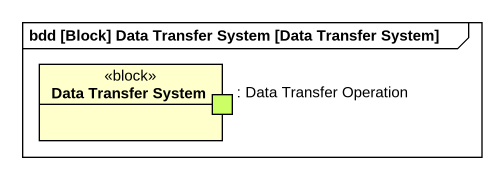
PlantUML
@startuml
mainframe bdd [Block] Data Transfer System [Data Transfer System]
rectangle "Data Transfer System" as Data_Transfer_System <<block>> {
  port ": Data Transfer Operation" as Data_Transfer_Operation #CCFF66
}
@enduml
